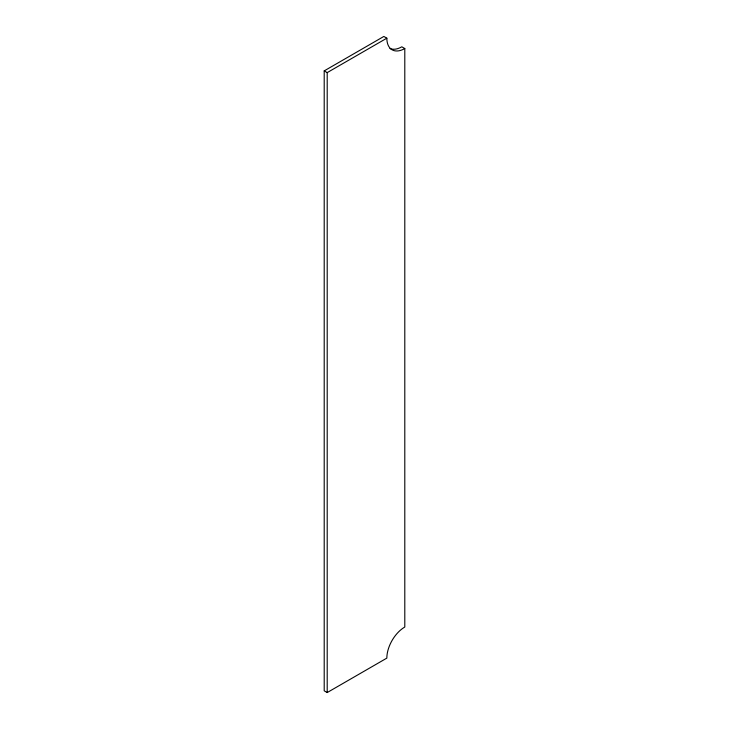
<?xml version="1.0" encoding="UTF-8"?>
<svg xmlns="http://www.w3.org/2000/svg" width="729" height="729" viewBox="0 0 729 729"><rect width="100%" height="100%" fill="white"/><g stroke="black" fill="none" stroke-linecap="round" stroke-linejoin="round"><path stroke-width="1.09" d="M324.205 70.886L383.855 36.45L386.844 38.181A25.378 14.653 -60 0 0 404.795 48.542L404.795 627.031A25.378 14.653 -60 0 0 386.844 658.114L327.203 692.55L324.205 690.819L324.205 70.886L327.203 72.618L386.844 38.181M404.795 48.542L401.797 46.811A25.378 14.653 -60 0 1 389.951 48.497M327.203 72.618L327.203 692.55"/></g></svg>
